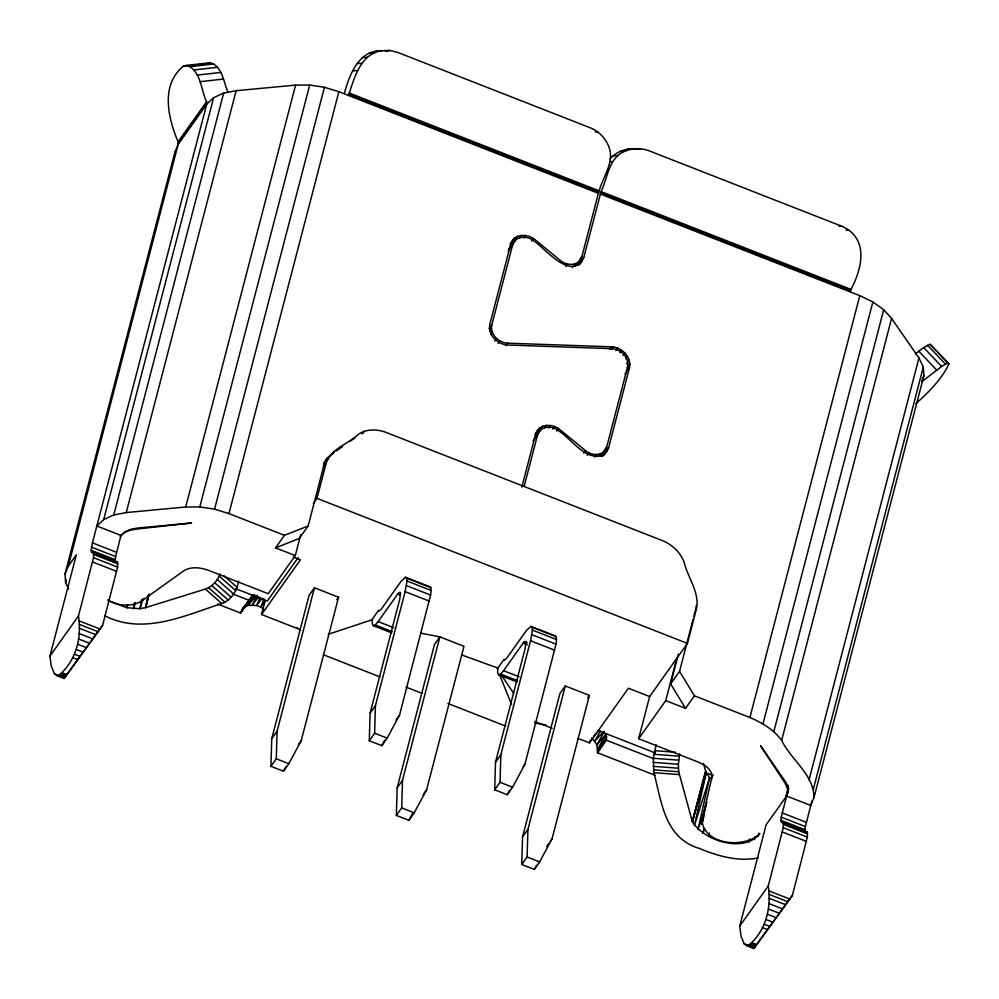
<?xml version="1.0" encoding="UTF-8"?>
<svg xmlns="http://www.w3.org/2000/svg" width="999" height="999" viewBox="0 0 999 999"><rect width="100%" height="100%" fill="white"/><g stroke="black" fill="none" stroke-linecap="round" stroke-linejoin="round"><path stroke-width="1.5" d="M270.941 766.32L271.74 738.748L309.103 595.304L314.46 587.774L338.574 597.215L301.211 740.659L288.823 763.711L283.479 771.228L270.941 766.32L276.286 758.803L277.085 731.218L314.46 587.774M369.28 740.746L370.092 713.161L399.775 599.175L400.549 592.432L399.001 592.532L397.727 594.043L378.134 621.603L375.212 624.962L373.176 625.649L372.227 623.588L372.44 618.968L378.559 610.364L379.108 611.001L381.431 608.94L401.024 581.381L405.494 577.26L429.607 586.7L430.781 587.599L431.106 590.446L430.594 595.054L399.55 715.084L387.175 738.124L381.818 745.654L369.28 740.746L374.637 733.216L375.437 705.644L405.132 591.658L406.993 581.006L406.655 578.159L405.494 577.26M396.353 815.421L397.152 787.836L434.515 644.392L439.872 636.875L463.986 646.316L426.623 789.759L414.235 812.799L408.891 820.329L396.353 815.421L401.698 807.891L402.51 780.319L439.872 636.875L420.454 633.079M494.692 789.834L495.504 762.262L525.199 648.276L525.961 641.52L524.413 641.62L523.139 643.131L503.546 670.691L500.624 674.05L498.588 674.737L497.639 672.677L497.852 668.069L503.971 659.465L504.52 660.102L506.843 658.041L526.436 630.481L530.906 626.348L555.019 635.789L556.193 636.7L556.518 639.547L556.006 644.143L524.962 764.173L512.587 787.224L507.242 794.742L494.692 789.834L500.049 782.317L500.849 754.732L530.544 640.746L532.405 630.107L532.067 627.26L530.906 626.348M521.765 864.51L522.564 836.937L559.927 693.493L565.284 685.963L589.398 695.404L552.035 838.848L539.647 861.9L534.303 869.417L521.765 864.51L527.11 856.992L527.922 829.407L565.284 685.963M68.307 566.121L76.324 554.832L49.95 656.093L51.274 666.108L54.421 673.888L58.179 675.624L61.913 672.639C76.911 657.817 81.643 636.201 78.484 615.958L93.494 557.667L93.456 552.709L91.533 552.097L91.184 550.299L92.432 542.869L206.718 104.108L206.606 101.686C200.836 90.097 201.124 70.479 186.751 65.372L183.267 66.246C160.24 85.277 168.132 118.194 178.084 141.808L178.197 144.231L68.307 566.121L65.035 573.963L65.597 582.692L68.719 589.135M788.81 788.398L785.888 797.027L766.096 824.849L739.722 926.11L741.046 936.125L744.193 943.905L747.951 945.641L751.685 942.656C766.683 927.834 771.415 906.218 768.256 885.976L783.266 827.684L783.228 822.726L781.305 822.115L780.956 820.316L781.268 817.157L787.774 791.495M758.328 857.929C738.486 861.887 718.169 856.243 699.874 848.626C664.81 838.211 661.912 803.421 653.908 772.689L653.309 758.266L656.168 744.692M712.587 774.337L702.01 820.329C703.92 845.154 744.73 848.788 759.852 833.628C743.668 853.621 704.095 840.858 692.357 821.64L678.696 771.74L678.383 764.272L679.695 753.783M604.395 455.007L608.616 447.802L629.495 367.644C631.705 357.068 621.79 347.19 611.538 346.815L507.492 343.181C498.538 342.794 489.847 334.24 491.783 324.962L512.662 244.805C515.309 235.527 527.859 235.439 534.078 241.121C544.717 247.877 571.378 282.28 583.753 257.58L601.086 191.583C607.854 177.697 608.466 157.892 624.85 151.261C632.417 148.077 640.883 147.852 648.613 150.624L841.558 226.149C869.08 237.874 862.437 268.132 850.948 289.398L850.161 291.87M56.344 675.449L64.073 678.471L102.597 625.399L117.607 567.107L117.57 562.15L115.647 561.538L115.31 559.74L115.622 556.58L120.954 535.439L124.7 531.93L130.17 529.433L136.988 528.109L191.633 522.989L135.614 529.195L129.083 530.556L123.851 533.029L120.23 536.451M746.116 945.466L753.845 948.488L792.369 895.429L807.379 837.125L807.342 832.167L805.419 831.555L805.082 829.757L805.394 826.598L811.9 800.936M606.268 733.641L597.827 748.888L606.78 737L597.489 752.759L606.405 740.209L606.268 733.641L596.915 744.854L597.489 752.759L655.057 775.286M695.816 608.891L696.303 605.531M127.36 604.682L126.861 607.729L139.972 608.716L145.654 607.617L205.382 589.085C212.2 586.55 217.732 580.731 220.13 573.876M134.64 602.747L133.566 608.753L135.477 602.809M141.758 599.537L139.972 608.716L143.257 598.501M148.252 595.504L145.654 607.617L149.138 594.218M713.136 775.586L706.243 772.889L694.342 825.736L709.64 777.659L706.243 772.889L703.483 763.611M148.451 595.454L145.654 607.617L148.926 594.28M703.92 828.695L702.846 833.216L704.582 828.87M702.622 821.19L701.735 824.163L703.983 815.209M65.035 573.963L174.925 152.085L178.197 144.231L206.718 104.108L213.611 97.677L223.639 93.094L236.139 90.684L295.592 85.102L309.702 85.027L324.45 87.275L338.861 91.708L598.364 193.307L581.818 256.818L576.885 264.885M65.597 582.692L66.384 579.682M120.954 535.439L96.828 525.998L103.709 519.567L213.611 97.677M103.709 519.567L113.749 514.985L223.639 93.094M113.749 514.985L126.236 512.574L236.139 90.684M126.236 512.574L185.702 506.993L295.592 85.102M185.702 506.993L199.8 506.918L309.702 85.027M199.8 506.918L214.56 509.165L324.45 87.275M333.716 452.834L327.46 457.717L324.4 463.499L308.129 525.998L284.44 535.314L228.958 513.598L338.861 91.708M104.508 615.559C142.845 635.651 184.603 615.571 221.803 603.533C231.219 600.174 237.088 590.784 238.536 581.193M300.649 629.82L261.538 614.51L265.197 600.449M107.792 599.887C117.67 605.931 131.593 607.342 141.658 600.973L183.966 570.691C191.321 566.258 200.574 567.532 208.292 570.267L268.194 593.718L295.292 555.594L300.786 534.502M313.424 503.371L316.983 498.364L326.049 463.586C330.482 448.726 348.014 444.218 358.254 434.39C366.321 428.933 376.785 428.946 385.676 432.267L662.699 540.721C672.252 544.68 680.232 552.247 684.04 561.925C687.549 577.385 699.787 592.082 696.49 608.591L687.437 643.381L649.637 696.54L638.648 738.736L698.538 762.187C704.707 764.809 712.562 769.605 711.812 777.322M521.828 487.15L535.664 434.016C538.698 423.414 553.034 423.314 560.139 429.807L585.576 450.674C591.683 456.268 604.083 456.168 606.693 447.04L627.572 366.883C629.507 357.63 620.829 349.001 611.85 348.663L507.804 345.03C497.564 344.58 487.649 334.815 489.847 324.213L510.726 244.056C513.761 233.454 528.109 233.354 535.214 239.835L560.402 260.514C565.971 265.222 575.736 266.346 580.444 259.877M524.138 486.426L537.599 434.777C540.247 425.499 552.797 425.412 559.015 431.081C571.391 438.598 590.421 467.657 607.067 451.236M578.021 738.398L589.535 742.906L590.272 740.097M638.648 738.736L665.746 700.611L676.735 658.428M693.106 619.305L679.545 671.39L694.442 695.816L685.526 708.353L670.629 683.928L678.371 654.17M693.88 616.333L695.429 610.377M705.544 771.003L692.357 821.64L706.243 772.889M706.668 802.459L702.01 820.329L706.668 802.721M708.791 836.076L709.565 833.104M787.649 792.881L787.437 788.273L785.264 783.503L760.539 745.691L785.689 782.055L788.074 786.975L788.386 791.732L786.6 796.016L810.726 805.456L813.985 797.602C813.985 774.575 790.871 759.74 781.68 740.296C773.638 729.657 762.05 722.639 749.912 717.532L859.802 295.642L600.299 194.056M762.974 723.85L872.864 301.96L859.802 295.642M773.813 731.618L883.703 309.727L872.864 301.96M748.85 842.145L749.625 839.135M754.32 839.647L755.107 836.638M781.68 740.296L891.583 318.406L883.703 309.727M758.079 836.138L758.853 833.129M787.437 788.273L788.211 785.289M785.888 797.027L787.437 791.046M809.053 779.869L918.943 357.979L891.583 318.406M813.423 788.873L923.313 366.995L918.943 357.979M813.985 797.602L923.888 375.724L923.313 366.995M915.334 353.871L923.688 347.577L930.094 344.305L949.05 363.786C941.595 379.483 928.558 392.157 915.821 403.783M701.735 824.163L703.696 816.82M705.731 771.628L692.357 821.64L705.968 772.264M348.501 95.492L349.3 93.019C354.857 76.249 361.151 53.696 381.83 50.712C358.753 49.838 349.413 75.012 344.368 93.232M598.364 193.307L599.163 190.834C603.334 175.874 615.771 160.552 607.966 144.655C604.445 137.163 598.351 131.206 590.734 127.972L397.789 52.435L389.922 50.512L376.898 50.924M127.785 604.782L126.861 607.729L108.292 600.786M704.67 810.888L697.926 829.682L709.64 777.659L711.812 779.395M263.973 598.738L260.789 607.217L263.486 608.753M921.702 380.956L923.888 375.724M252.697 595.229L240.559 613.024L252.697 595.229L242.108 609.64L240.559 613.024L217.545 604.02M260.052 597.589L256.631 605.469L248.252 605.357L244.755 607.005L254.47 594.617M257.267 595.229L252.335 604.832L258.691 596.89M283.479 771.228L285.664 767.17M381.818 745.654L384.74 740.234M408.891 820.329L412.537 813.548M507.242 794.742L509.415 790.684M534.303 869.417L536.488 865.359M64.073 678.471L102.597 625.399M753.845 948.488L792.369 895.429M604.195 731.655L596.915 744.854L591.77 737.699M600.549 730.931L594.842 741.021L603.908 731.405M254.57 594.817L248.252 605.357L255.831 595.991M178.084 141.808L206.606 101.686M178.272 142.632L206.805 102.51M178.309 143.456L206.843 103.322M49.95 656.093L78.484 615.958M323.888 462.737L327.46 457.717M324.563 463.037L329.021 456.768M323.351 465.272L330.544 455.007M332.38 454.233L334.166 451.723M323.364 467.345L326.049 463.586M295.292 555.594L275.524 547.852L284.44 535.314M308.129 525.998L299.213 538.536L275.524 547.852M510.102 244.38L514.56 238.112M508.566 249.45L517.732 236.276M509.765 248.389L516.008 239.61M508.204 251.074L512.662 244.805M519.705 237.887L521.49 235.377M265.247 600.948L260.789 607.217L256.631 605.469L262.3 598.039M523.788 237.999L525.561 235.489M298.189 557.604L267.295 601.061L235.851 588.748M261.538 614.51L300.412 559.84L293.331 557.067M531.693 241.071L533.478 238.561M489.11 328.733L491.783 324.962M489.672 330.931L491.458 328.434M490.422 334.54L492.207 332.03M494.817 341.059L496.603 338.549M498.126 343.481L499.912 340.971M505.706 345.691L507.492 343.181M565.846 266.596L567.632 264.086M572.39 267.62L575.062 263.848M336.788 599.725L338.574 597.215M580.032 259.328L581.818 256.818M575.461 266.046L578.134 262.275M578.396 265.097L583.753 257.58M579.507 264.822L582.18 261.064M271.74 738.748L277.085 731.218M298.539 744.417L301.211 740.659M535.027 434.34L539.485 428.072M534.652 437.525L542.669 426.236M534.39 438.161L538.848 431.893M534.702 438.349L540.946 429.57M533.141 441.046L537.599 434.777M544.642 427.859L546.428 425.349M548.713 427.959L550.499 425.449M552.834 429.071L554.62 426.561M609.752 349.325L611.538 346.815M611.775 349.513L613.561 347.003M556.63 431.031L558.404 428.534M615.796 350.599L617.582 348.102M619.667 352.622L621.453 350.125M623.039 355.432L624.825 352.922M370.092 713.161L375.437 705.644M625.674 358.828L627.459 356.318M626.51 363.836L629.183 360.077M627.21 367.707L629.882 363.936M625.037 373.913L629.495 367.644M583.803 453.184L585.576 450.674M395.991 720.092L399.55 715.084M587.187 455.369L588.973 452.859M594.705 457.092L596.49 454.582M598.251 456.481L600.024 453.971M604.008 450.799L606.693 447.04M600.387 456.181L603.059 452.422M600.874 456.318L605.332 450.049M602.372 456.58L608.616 447.802M397.152 787.836L402.51 780.319M423.052 794.767L426.623 789.759M495.504 762.262L500.849 754.732M523.189 766.683L524.962 764.173M587.612 697.914L589.398 695.404M522.564 836.937L527.922 829.407M589.535 742.906L628.408 688.236L649.637 696.54M546.69 846.378L548.463 843.868M550.249 841.358L552.035 838.848M670.629 683.928L679.545 671.39M739.722 926.11L768.256 885.976M244.693 606.031L242.108 609.64L244.755 606.031M372.44 618.968L371.815 619.855L328.209 634.303M497.227 668.943L497.852 668.069L461.538 654.894M610.239 158.791C615.684 152.385 624.25 148.789 632.617 148.913M593.955 735.589L599.412 730.319M921.852 381.68L941.62 366.471L945.479 364.123L948.014 363.199L949.05 363.786M336.251 451.036L342.595 446.565M350.199 441.183L355.269 437.599M207.967 63.299L210.29 62.712C222.402 66.421 223.576 81.968 227.784 91.896M186.751 65.372L210.29 62.712M183.267 66.246L187.675 65.747M190.622 65.422L195.03 64.923M199.45 64.423L203.858 63.924M190.422 66.633L213.961 63.973M194.006 69.942L217.545 67.283M197.278 75.087L220.816 72.427M200 81.706L223.539 79.046M389.922 50.512L384.99 50.712L387.612 51.361M369.143 53.259L374.076 53.047M362.25 57.555L367.182 57.343M356.68 63.524L361.613 63.324M352.822 70.754L357.754 70.554M595.392 132.018L597.852 131.918M640.721 148.689L627.684 149.113M619.917 151.461L624.85 151.261M613.011 155.782L617.956 155.582M609.927 161.688L612.387 161.576M839.085 226.261L841.558 226.149M846.203 230.195L848.663 230.095M654.607 750.686L675.474 752.247M653.846 754.27L679.183 756.181M653.309 758.266L678.658 760.164M653.034 762.362L678.383 764.272M653.059 766.32L678.396 768.219M653.358 769.829L678.696 771.74M653.908 772.689L679.258 774.587M534.802 722.989L546.078 725.112M214.56 509.165L228.958 513.598M349.3 93.019L599.163 190.834M601.086 191.583L850.948 289.398M348.988 93.881L598.851 191.696M600.786 192.445L850.649 290.259M348.726 94.718L598.588 192.52M600.511 193.282L850.374 291.084M316.983 498.364L687.437 643.381M406.655 578.159L430.781 587.599M532.067 627.26L556.193 636.7M406.993 581.006L431.106 590.446M532.405 630.107L556.518 639.547M694.442 695.816L749.912 717.532M406.468 585.614L430.594 595.054M531.88 634.702L556.006 644.143M405.132 591.658L429.245 601.098M530.544 640.746L554.657 650.187M524.413 641.62L527.247 642.732M397.727 594.043L400.562 595.154M523.139 643.131L527.397 644.805M665.746 700.611L685.526 708.353M378.134 621.603L393.743 627.709M503.546 670.691L519.155 676.798M375.212 624.962L392.232 631.63M500.624 674.05L517.644 680.719M373.176 625.649L391.62 632.866M498.588 674.737L517.032 681.955M598.164 730.581L655.332 752.959M232.218 593.731L249.475 600.486M606.405 740.209L653.895 758.803M92.432 542.869L116.558 552.31M782.205 812.886L806.318 822.327M91.496 547.14L115.622 556.58M781.268 817.157L805.394 826.598M534.865 721.503L552.122 728.259M91.184 550.299L115.31 559.74M780.956 820.316L805.082 829.757M93.456 552.709L117.57 562.15M783.228 822.726L807.342 832.167M91.533 552.097L115.647 561.538M781.305 822.115L805.419 831.555M93.794 554.507L117.919 563.948M783.566 824.525L807.691 833.978M93.494 557.667L117.607 567.107M783.266 827.684L807.379 837.125M92.557 561.938L116.671 571.378M782.329 831.955L806.443 841.395M323.576 654.82L379.957 676.897M405.981 687.075L421.878 693.306M447.902 703.483L505.719 726.123M374.637 733.216L387.175 738.124M500.049 782.317L512.587 787.224M78.983 620.816L99.888 628.995M768.755 890.833L789.66 899.013M79.258 624.35L97.902 631.643M769.03 894.367L787.674 901.66M79.346 628.246L95.654 634.64M769.118 898.263L785.426 904.657M79.146 633.541L92.57 638.786M768.918 903.558L782.342 908.803M78.584 638.973L89.323 643.169M768.356 908.99L779.095 913.186M77.672 644.23L86.114 647.539M767.444 914.247L775.886 917.557M76.311 649.487L82.817 652.035M766.083 919.505L772.589 922.052M74.525 654.22L79.745 656.268M764.297 924.237L769.517 926.285M72.615 657.592L77.435 659.477M762.387 927.609L767.207 929.495M61.913 672.639L66.746 674.525M751.685 942.656L756.518 944.542M60.989 673.801L65.897 675.724M750.761 943.818L755.669 945.741M276.286 758.803L288.823 763.711M401.698 807.891L414.235 812.799M527.11 856.992L539.647 861.9M60.002 674.725L65.172 676.76M749.774 944.742L754.944 946.777M54.421 673.888L56.968 674.887M744.193 943.905L754.382 947.901M58.179 675.624L64.323 678.021M747.951 945.641L754.095 948.051M297.078 627.909L299.762 629.445M223.826 575.636L236.975 587.187M219.28 576.148L235.714 590.596M217.307 579.57L233.729 594.018M214.735 582.779L231.169 597.215M211.751 585.551L228.184 599.999M208.566 587.699L224.987 602.147M205.382 589.085L221.803 603.533M930.094 344.305L948.014 363.199M927.559 345.229L945.479 364.123M923.688 347.577L941.62 366.471M918.755 351.198L936.687 370.092M501.573 675.374L513.736 693.381M499.525 674.625L511.575 704.482M174.925 152.085L175.112 154.995M364.148 431.343L362.3 433.628L364.148 431.343"/></g></svg>
